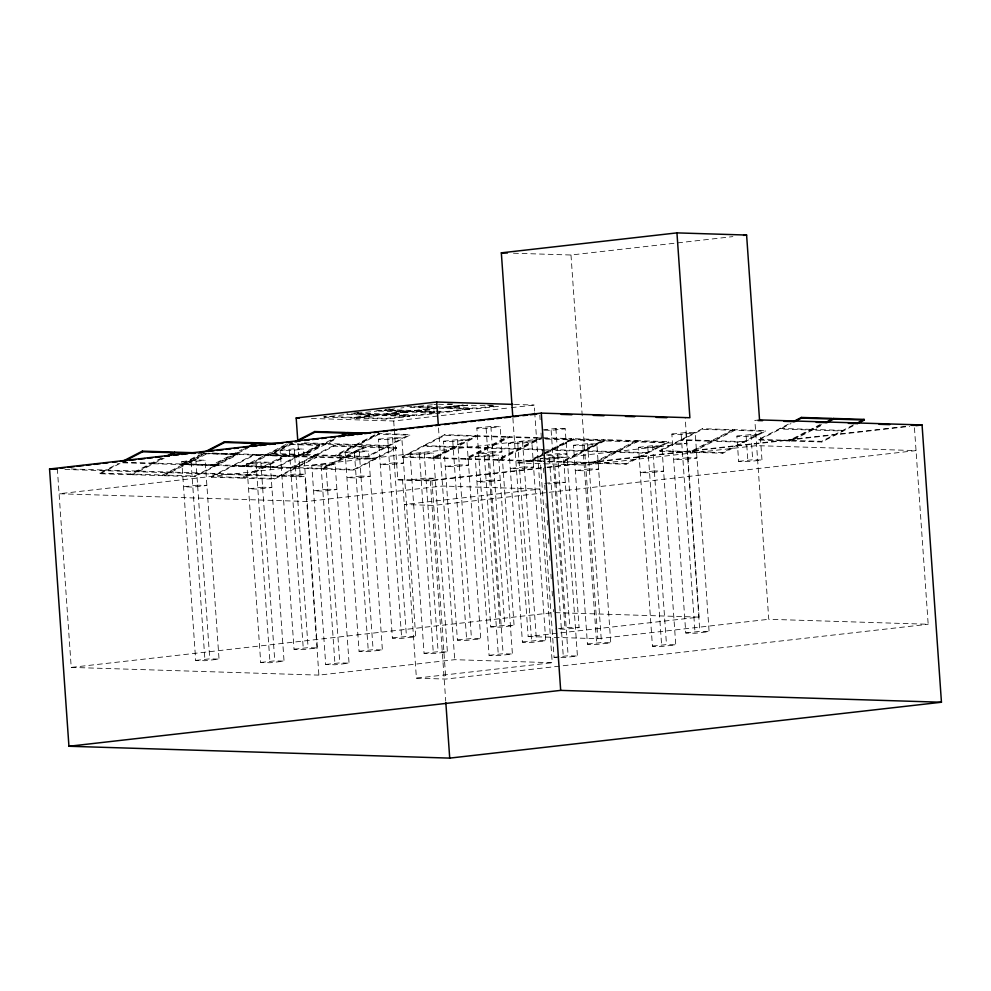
<?xml version="1.0" encoding="UTF-8"?>
<svg xmlns="http://www.w3.org/2000/svg" width="991" height="991" viewBox="0 0 991 991"><rect width="100%" height="100%" fill="white"/><g stroke="black" fill="none" stroke-linecap="round" stroke-linejoin="round"><path stroke-width="0.74" stroke-dasharray="4.96 3.72" d="M162.66 458.214L130.8 474.677L100.116 473.723L99.88 473.079L118.486 463.478M100.116 473.723L121.36 462.747M99.88 473.079L130.577 474.032L161.099 458.251M205.459 453.729L205.224 453.085L162.648 475.023L131.952 474.07L132.187 474.714L164.134 458.263M246.028 448.205L212.842 465.349L182.146 464.395L181.923 463.751L199.191 454.832M182.146 464.395L203.403 453.42M132.187 474.714L162.871 475.668L206.599 453.122L206.834 453.767L237.518 454.733L237.295 454.076L212.743 453.321M237.295 454.076L194.793 476.027L164.097 475.073L164.32 475.717L206.834 453.767M181.923 463.751L212.619 464.705L241.816 449.617M285.941 444.451L244.69 465.708L213.994 464.754L214.217 465.398L247.502 448.254M164.32 475.717L195.016 476.671L237.518 454.733M211.294 476.547L253.869 454.596L284.566 455.55L284.801 456.194L254.105 455.241L211.529 477.191L211.294 476.547L241.99 477.501L263.247 466.526L263.544 467.17L232.774 466.216M214.217 465.398L244.913 466.352L287.489 444.402M246.363 466.389L277.059 467.356L319.56 445.405L319.337 444.761L276.823 466.711L246.127 465.745L246.363 466.389L288.864 444.451M334.995 438.629L303.147 455.092L272.451 454.138L272.228 453.494L292.147 443.2M272.451 454.138L293.708 443.163M284.566 455.55L263.321 466.526L232.551 465.572L232.848 466.216M211.529 477.191L242.213 478.145L285.941 455.6L343.072 457.458L343.307 458.102L286.176 456.244L243.662 478.182L243.439 477.538L274.135 478.492L316.637 456.554L316.86 457.198L274.358 479.149L243.662 478.182M330.783 440.041L324.144 443.473L324.391 444.117L301.351 443.398M272.228 453.494L302.912 454.448L324.168 443.473L301.128 442.754M374.908 434.876L334.983 455.439L304.287 454.485L304.522 455.129L336.469 438.679M333.633 445.529L291.057 467.479L291.28 468.124L333.868 446.185L364.552 447.139L364.329 446.495L333.633 445.529L333.868 446.185M304.522 455.129L335.218 456.083L378.946 433.538L409.63 434.492L409.865 435.148L367.351 457.086L336.667 456.133L336.432 455.488L367.128 456.442L409.63 434.492M356.537 445.12L356.24 444.476L325.543 443.51L325.766 444.154L356.537 445.12L377.794 434.145M336.667 456.133L379.169 434.182L409.865 435.148M396.4 447.486L353.898 469.437L323.202 468.483L323.425 469.127L354.121 470.081L396.623 448.13L396.4 447.486L365.704 446.532L321.976 469.077L264.919 467.219L264.696 466.575L321.753 468.433L364.329 446.495M323.425 469.127L365.939 447.176L396.623 448.13M402.235 456.628L444.724 434.677L475.42 435.631L475.643 436.275L444.947 435.322L402.47 457.272L402.235 456.628L432.931 457.582L475.42 435.631M402.47 457.272L433.166 458.226L476.968 435.681L507.665 436.635L507.887 437.279L477.191 436.325L434.715 458.276L434.479 457.631L455.736 446.656L486.432 447.61L486.655 448.254L455.934 447.3L455.711 446.656M434.479 457.631L465.175 458.585L507.665 436.635M434.715 458.276L465.398 459.229L509.126 436.684L539.822 437.638L540.058 438.282L509.362 437.328L466.773 459.267L466.55 458.622L497.247 459.576L539.822 437.638M466.773 459.267L497.47 460.22L541.197 437.675L541.433 438.332L498.919 460.27L498.696 459.626L529.392 460.58L542.672 453.729M543.997 453.036L571.894 438.641L572.117 439.286L544.232 453.68M498.919 460.27L529.615 461.224L542.895 454.374M541.928 461.608L531.188 461.273L530.965 460.629L542.919 454.46M544.245 453.767L573.442 438.679L604.138 439.645L604.361 440.289L561.885 462.227L543.464 461.657M531.188 461.273L573.665 439.335L604.361 440.289M530.965 460.629L561.649 461.583L604.138 439.645M584.356 450.657L605.612 439.682L636.309 440.636L636.532 441.28L605.835 440.326L563.26 462.277L563.024 461.633L593.72 462.586L636.309 440.636M563.26 462.277L593.956 463.231L637.684 440.685L668.368 441.639L668.603 442.283L626.089 464.234L595.405 463.28L595.17 462.624L625.866 463.59L668.368 441.639M595.405 463.28L637.907 441.329L668.603 442.283M659.771 450.632L702.346 428.694L733.043 429.648L733.266 430.292L702.569 429.338L659.994 451.277L659.771 450.632L690.454 451.586L711.711 440.623L712.009 441.268L681.251 440.314L681.015 439.657L711.786 440.623L733.043 429.648M659.994 451.277L690.69 452.243L734.418 429.685L765.114 430.651L765.337 431.296L722.823 453.234L692.139 452.28L691.904 451.636L722.6 452.59L765.114 430.651M692.139 452.28L734.641 430.342L765.337 431.296M821.477 424.606L789.703 440.983L759.007 440.029L758.772 439.385L789.406 423.615M759.007 440.029L790.954 423.578M758.772 439.385L789.468 440.338L820.09 424.569M853.499 424.879L821.613 441.342L790.917 440.388L791.152 441.032L823.025 424.569M791.152 441.032L821.836 441.986L855.047 424.842M385.474 409.37L390.058 408.763M394.703 408.849L384 410.262L414.696 411.228L437.638 408.181M400.822 408.032L403.882 407.635M388.546 409.717L414.634 410.522L434.516 407.883M434.566 411.847L416.146 411.265L416.084 410.571L434.442 408.131M416.146 411.265L437.551 408.428M436.04 411.191L446.78 411.525L469.722 408.478L469.771 409.184L446.842 412.219L436.102 411.884M353.948 413.012L358.544 412.479M377.608 414.684L354.642 417.372L323.958 416.418L324.007 417.124L346.974 414.436L377.658 415.39L377.608 414.684L346.912 413.73L346.974 414.436M357.057 413.358L376.964 411.03M356.091 417.422L379.058 414.733L409.754 415.687L409.803 416.393L386.837 419.082L356.141 418.115L356.091 417.422L386.787 418.375L409.754 415.687M357.02 413.111L384.644 413.965L407.611 411.277L407.66 411.983L384.694 414.672L353.998 413.718M439.756 412.281L439.806 412.974L416.839 415.663L386.143 414.709L386.094 414.015L409.06 411.327L435.148 412.132M324.007 417.124L354.691 418.078L377.658 415.39M356.141 418.115L379.107 415.44L409.803 416.393M386.143 414.709L409.11 412.021L439.806 412.974M386.094 414.015L416.79 414.969L436.684 412.64M432.373 404.737L414.003 406.855L413.953 406.161M433.897 404.551L436.969 404.204M418.549 406.298L444.637 407.115L463.02 404.985M493.667 405.963L469.102 405.195L446.136 407.858L446.086 407.165L464.469 405.034L467.653 405.158L444.686 407.809L444.637 407.115M446.086 407.165L476.782 408.119L493.629 406.161M406.88 406.533L476.832 408.812L499.798 406.161M513.449 253.213L570.989 255.009L732.869 236.614M311.422 418.45L393.7 421.014L509.77 407.821M511.294 407.648L534.199 405.046L534.632 411.154M181.787 461.583L195.846 459.985L205.125 460.27L219.036 659.126L204.988 660.724L195.698 660.427L181.787 461.583L191.077 461.868L205.125 460.27M280.143 450.397L294.191 448.812L303.481 449.096L317.38 647.953L303.333 649.551L294.042 649.254L280.143 450.397L289.422 450.694L303.481 449.096M378.488 439.224L392.535 437.626L401.826 437.923L415.725 636.767L401.677 638.365L392.386 638.08L378.488 439.224L387.778 439.521L401.826 437.923M476.832 428.05L490.879 426.452L500.17 426.749L514.081 625.594L500.021 627.192L490.743 626.907L476.832 428.05L486.123 428.335L500.17 426.749M246.796 463.602L260.856 462.004L270.134 462.301L284.045 661.146L269.998 662.744L260.707 662.459L246.796 463.602L256.087 463.887L270.134 462.301M345.153 452.429L359.2 450.831L368.491 451.116L382.39 649.972L368.342 651.57L359.052 651.285L345.153 452.429L354.431 452.714L368.491 451.116M443.497 441.255L457.545 439.657L466.835 439.942L480.734 638.799L466.687 640.397L457.408 640.099L443.497 441.255L452.788 441.54L466.835 439.942M565.18 428.769L555.889 428.484L541.842 430.069L551.132 430.367L565.18 428.769L579.091 627.625L565.043 629.223L555.753 628.926M541.47 438.939L59.088 493.753L306.752 501.471L442.556 486.036L540.083 489.071L404.266 504.506L433.674 505.422L916.043 450.608L756.616 445.64L585.681 465.064L516.026 462.896L545.025 459.601M311.806 465.621L325.866 464.036L335.144 464.321L349.055 663.177L335.008 664.775L325.717 664.478L311.806 465.621L321.096 465.919L335.144 464.321M410.163 454.448L424.21 452.85L433.501 453.147L447.399 651.991L433.352 653.589L424.061 653.304L410.163 454.448L419.441 454.745L433.501 453.147M508.507 443.274L522.554 441.676L531.845 441.961L545.744 640.818L531.696 642.416L522.418 642.131L508.507 443.274L517.798 443.559L531.845 441.961M759.54 419.899L754.857 420.432L768.756 619.288L928.183 624.256L914.284 425.399M281.902 475.606L295.95 474.008L305.24 474.305L291.193 475.903M475.172 456.479L489.22 454.881L498.51 455.166L512.409 654.023L498.362 655.621L489.071 655.324L475.172 456.479L484.45 456.764L498.51 455.166M573.516 445.293L587.564 443.695L596.855 443.993L610.753 642.849L596.706 644.435L587.428 644.15L573.516 445.293L582.807 445.591L596.855 443.993M671.861 434.12L685.921 432.522L695.199 432.819L709.11 631.663L695.063 633.261L685.772 632.976L671.861 434.12L681.151 434.417L695.199 432.819M64.935 469.461L300.298 476.795L304.98 476.262L318.891 675.119L454.708 659.684L552.222 662.719L534.731 412.69M546.413 454.968L557.66 453.68L566.939 453.977L552.891 455.575L543.613 455.278M540.182 458.499L554.229 456.901L563.52 457.185L577.419 656.042L563.371 657.64L554.08 657.355L540.182 458.499L542.833 458.585M638.526 447.325L652.573 445.727L661.864 446.012L675.763 644.868L661.715 646.466L652.437 646.182L638.526 447.325L647.817 447.61L661.864 446.012M736.87 436.151L750.93 434.554L760.208 434.838L761.98 460.047L747.92 461.645L738.642 461.348L736.87 436.151L746.161 436.436L760.208 434.838M544.158 458.622L563.52 457.185M546.549 459.428L686.961 443.473L544.53 439.038M394.232 428.558L397.812 479.83L431.915 480.214L545.595 467.294M411.922 479.656L425.969 478.058L435.26 478.356L421.212 479.941M547.131 467.12L908.14 426.093M397.812 479.83L430.317 480.846L545.57 467.74M547.106 467.566L909.763 426.353M544.753 483.385L555.988 482.109L565.279 482.394L548.58 483.905M738.642 461.348L752.689 459.762L761.98 460.047M57.329 468.557L71.228 667.401L553.61 612.587L553.387 609.515M195.698 660.427L209.745 658.842L219.036 659.126M294.042 649.254L308.09 647.656L317.38 647.953M392.386 638.08L406.446 636.482L415.725 636.767M490.743 626.907L504.791 625.309L514.081 625.594M260.707 662.459L274.755 660.861L284.045 661.146M359.052 651.285L373.099 649.687L382.39 649.972M457.408 640.099L471.456 638.514L480.734 638.799M558.565 628.604L569.8 627.328L579.091 627.625M512.892 418.103L528.166 636.544L699.101 617.12L685.202 418.264M325.717 664.478L339.764 662.88L349.055 663.177M424.061 653.304L438.109 651.706L447.399 651.991M522.418 642.131L536.465 640.533L545.744 640.818M528.166 636.544L597.821 638.712L768.756 619.288M489.071 655.324L503.118 653.726L512.409 654.023M587.428 644.15L601.475 642.552L610.753 642.849M685.772 632.976L699.819 631.378L709.11 631.663M554.08 657.355L568.14 655.757L577.419 656.042M652.437 646.182L666.485 644.584L675.763 644.868M402.495 479.297L416.406 678.154L552.222 662.719M416.406 678.154L445.814 679.07L928.183 624.256M514.391 404.427L534.199 405.046M447.659 403.832L453.791 404.031M487.473 405.071L493.617 405.269M438.505 404.254L453.841 404.724M410.014 407.326L434.566 408.081M469.771 409.184L439.087 408.23L439.025 407.524M416.084 410.571L434.504 411.141M376.914 410.324L407.611 411.277M378.5 411.067L407.66 411.983M810.799 429.363L780.028 428.409L780.326 429.053L811.022 430.02L810.799 429.363L810.948 430.007M542.734 437.725L571.894 438.641M544.493 438.418L572.117 439.286M518.566 448.613L487.807 447.647L488.105 448.304L518.801 449.257L518.566 448.613L518.727 449.257M541.433 449.319L519.953 448.65L520.176 449.295L550.872 450.248L542.969 449.369M615.052 451.611L584.281 450.657L584.579 451.301L615.275 452.255L615.052 451.611L615.2 452.255M288.641 443.807L319.337 444.761M290.4 444.501L319.56 445.405M212.359 453.06L233.864 453.729L234.099 454.374L203.378 453.42M266.009 454.733L235.239 453.779L235.548 454.423L266.232 455.377L265.935 454.733M197.779 453.494L202.387 453.63M122.673 462.153L151.834 463.057M122.872 462.797L152.057 463.701L151.809 463.057M153.432 463.738L184.202 464.705L183.905 464.061L153.209 463.094L153.432 463.738L153.283 463.107M71.179 468.978L304.98 476.262M555.133 612.636L699.101 617.12M71.228 667.401L318.891 675.119M821.613 441.342L821.836 441.986M789.468 440.338L789.703 440.983M734.418 429.685L734.641 430.342M722.6 452.59L722.823 453.234M702.346 428.694L702.569 429.338M690.454 451.586L690.69 452.243M681.09 439.67L681.325 440.314M637.684 440.685L637.907 441.329M625.866 463.59L626.089 464.234M605.612 439.682L605.835 440.326M593.72 462.586L593.956 463.231M573.442 438.679L573.665 439.335M561.649 461.583L561.885 462.227M529.392 460.58L529.615 461.224M509.126 436.684L509.362 437.328M497.247 459.576L497.47 460.22M486.408 447.61L486.631 448.254M476.968 435.681L477.191 436.325M465.175 458.585L465.398 459.229M444.724 434.677L444.947 435.322M432.931 457.582L433.166 458.226M378.946 433.538L379.169 434.182M365.704 446.532L365.939 447.176M367.128 456.442L367.351 457.086M353.898 469.437L354.121 470.081M343.01 457.458L343.233 458.102M334.983 455.439L335.218 456.083M325.618 443.522L325.841 444.166M321.753 468.433L321.976 469.077M312.314 456.504L312.611 457.148M302.912 454.448L303.147 455.092M295.38 467.529L295.615 468.173M285.941 455.6L286.176 456.244M276.823 466.711L277.059 467.356M274.135 478.492L274.358 479.149M253.869 454.596L254.105 455.241M244.69 465.708L244.913 466.352M241.99 477.501L242.213 478.145M212.619 464.705L212.842 465.349M194.793 476.027L195.016 476.671M162.648 475.023L162.871 475.668M130.577 474.032L130.8 474.677M446.78 411.525L446.842 412.219M414.634 410.522L414.696 411.228M416.79 414.969L416.839 415.663M409.06 411.327L409.11 412.021M386.787 418.375L386.837 419.082M384.644 413.965L384.694 414.672M379.058 414.733L379.107 415.44M354.642 417.372L354.691 418.078M476.782 408.119L476.832 408.812M750.93 434.554L752.689 459.762M746.161 436.436L747.92 461.645M685.921 432.522L699.819 631.378M681.151 434.417L695.063 633.261M652.573 445.727L666.485 644.584M647.817 447.61L661.715 646.466M587.564 443.695L601.475 642.552M570.989 255.009L597.821 638.712M582.807 445.591L596.706 644.435M555.889 428.484L569.8 627.328M554.229 456.901L568.14 655.757M551.132 430.367L565.043 629.223M549.472 458.783L563.371 657.64M539.81 415.217L540.12 419.664M541.049 433.017L541.359 437.465M542.213 449.703L542.535 454.312M543.502 468.136L543.824 472.744M544.691 485.045L545.013 489.653M545.979 503.49L546.301 508.098M547.156 520.386L547.478 524.995M548.444 538.831L548.766 543.44M549.633 555.728L549.955 560.336M550.922 574.173L551.244 578.781M552.098 591.082L552.532 597.226M522.554 441.676L536.465 640.533M517.798 443.559L531.696 642.416M490.879 426.452L504.791 625.309M489.22 454.881L503.118 653.726M486.123 428.335L500.021 627.192M484.45 456.764L498.362 655.621M457.545 439.657L471.456 638.514M452.788 441.54L466.687 640.397M438.505 427.988L454.708 659.684M431.915 480.214L445.814 679.07M430.317 480.846L445.727 701.12M424.21 452.85L438.109 651.706M419.441 454.745L433.352 653.589M393.7 421.014L394.121 427.047M392.535 437.626L406.446 636.482M387.778 439.521L401.677 638.365M359.2 450.831L373.099 649.687M354.431 452.714L368.342 651.57M325.866 464.036L339.764 662.88M321.096 465.919L335.008 664.775M297.981 443.621L300.298 476.795M294.191 448.812L308.09 647.656M289.422 450.694L303.333 649.551M260.856 462.004L274.755 660.861M256.087 463.887L269.998 662.744M195.846 459.985L209.745 658.842M191.077 461.868L204.988 660.724M197.605 485.194L183.558 486.792L192.836 487.077L206.896 485.479L197.605 485.194M394.294 462.834L380.247 464.432L389.537 464.717L403.585 463.131L394.294 462.834M492.651 451.661L478.603 453.259L487.882 453.544L501.929 451.946L492.651 451.661M262.615 487.213L248.568 488.811L257.846 489.096L271.906 487.498L262.615 487.213M360.959 476.039L346.912 477.637L356.203 477.922L370.25 476.324L360.959 476.039M459.304 464.866L445.256 466.451L454.547 466.749L468.594 465.151L459.304 464.866M327.625 489.232L313.577 490.83L322.855 491.127L336.915 489.529L327.625 489.232M524.326 466.885L510.266 468.483L519.557 468.768L533.604 467.17L524.326 466.885M490.979 480.09L476.931 481.676L486.222 481.973L500.269 480.375L490.979 480.09M589.335 468.904L575.275 470.502L584.566 470.799L598.614 469.201L589.335 468.904M687.68 457.731L673.632 459.329L682.91 459.613L696.97 458.015L687.68 457.731M654.345 470.936L640.285 472.534L649.576 472.818L663.623 471.22L654.345 470.936M842.87 430.367L812.174 429.413L812.397 430.057L843.093 431.011L842.87 430.367M743.857 441.614L713.161 440.661L713.384 441.305L744.08 442.259L743.857 441.614M454.188 446.607L423.467 445.653L423.727 446.297L454.411 447.251L454.163 446.607M582.906 450.608L552.185 449.654L552.445 450.298L583.129 451.264L582.881 450.608M647.123 452.614L616.427 451.661L616.65 452.305L647.346 453.259L647.123 452.614M388.385 445.467L357.689 444.513L357.912 445.157L388.608 446.111L388.385 445.467M298.08 455.736L267.384 454.782L267.607 455.426L298.303 456.38L298.08 455.736M375.143 458.461L344.447 457.508L344.682 458.152L375.378 459.106L375.143 458.461M216.038 465.052L185.354 464.098L185.577 464.742L216.273 465.696L216.038 465.052"/><path stroke-width="1.49" d="M122.438 461.41L142.37 451.128L173.066 452.082L173.289 452.726L142.593 451.772L123.999 461.372M166.649 456.157L174.527 452.131L196.02 452.8M168.123 456.207L174.763 452.776L194.707 453.395M205.806 451.4L224.4 441.8L255.096 442.754L255.319 443.411L224.635 442.444L207.367 451.363M251.107 444.823L255.096 442.754M247.354 447.523L256.57 442.804L278.05 443.473M251.479 446.198L256.793 443.448L275.213 444.03M294.785 441.825L314.704 431.543L345.401 432.497L345.624 433.141L314.927 432.187L296.334 441.788M338.984 436.573L346.875 432.547L369.891 433.265M340.458 436.622L347.098 433.191L362.446 433.662M793.382 421.559L801.36 417.446L832.056 418.4L832.279 419.044L801.583 418.091L794.943 421.509M825.639 422.476L833.431 418.437L864.115 419.391L864.35 420.035L857.711 423.467M827.014 422.513L833.654 419.082L864.35 420.035M858.801 422.141L864.115 419.391M512.781 416.567L501.335 252.841L676.952 232.885L746.607 235.053L759.54 419.899L922.064 424.966L941.45 702.235L449.716 758.115L68.936 746.26L49.55 468.991L541.284 413.111L689.885 417.731L676.952 232.885M743.56 235.4L746.607 235.053M297.771 440.599L296.185 417.979L436.684 402.012L512.867 404.39M60.401 468.198L65.01 467.678M68.082 467.331L74.226 466.637M77.298 466.278L83.442 465.584M86.514 465.237L91.122 464.717M94.195 464.358L100.339 463.664M103.411 463.317L108.019 462.797M112.627 462.264L117.235 461.744M120.32 461.397L126.464 460.691M129.536 460.344L135.68 459.651M138.752 459.304L144.897 458.598M147.969 458.251L152.577 457.731M155.649 457.384L161.793 456.678M164.865 456.331L169.473 455.81M174.082 455.29L178.69 454.758M181.762 454.411L187.906 453.717M190.978 453.37L195.586 452.837M200.194 452.317L204.803 451.797M207.875 451.45L214.019 450.744M217.091 450.397L223.235 449.703M226.307 449.344L230.915 448.824M234 448.477L238.608 447.957M243.216 447.424L247.824 446.904M252.432 446.384L257.041 445.863M260.113 445.504L266.257 444.81M269.329 444.464L275.473 443.757M278.545 443.411L283.153 442.89M286.226 442.543L292.37 441.837M295.442 441.49L300.05 440.97M304.658 440.45L309.266 439.917M312.338 439.57L318.483 438.877M321.555 438.53L326.163 437.997M330.771 437.477L335.379 436.957M338.451 436.61L344.595 435.904M347.68 435.557L353.824 434.863M356.896 434.516L361.504 433.984M364.577 433.637L370.721 432.943M373.793 432.596L378.401 432.064M383.009 431.543L387.617 431.023M390.689 430.664L396.834 429.97M399.906 429.623L406.05 428.93M409.122 428.57L413.73 428.05M416.802 427.703L422.946 427.01M426.019 426.65L432.163 425.957M435.235 425.61L439.843 425.089M444.451 424.557L449.059 424.037M452.131 423.69L456.74 423.157M461.36 422.637L465.968 422.116M470.576 421.596L475.185 421.064M478.257 420.717L484.401 420.023M487.473 419.676L493.617 418.97M496.689 418.623L501.297 418.103M504.369 417.756L510.514 417.05M513.586 416.703L518.194 416.183M522.802 415.65L527.41 415.13M530.482 414.783L536.626 414.089M915.919 425.659L922.064 424.966M68.936 746.26L560.683 690.38L941.45 702.235M501.335 252.841L507.392 253.027M561.141 414.399L571.869 414.733M593.312 415.402L604.027 415.737M625.47 416.406L634.661 416.691M656.104 417.36L666.819 417.694M757.917 420.531L762.513 420.667M783.98 421.336L794.708 421.671M816.175 422.339L826.903 422.674M848.37 423.343L857.562 423.628M879.029 424.297L889.757 424.631M911.212 425.3L914.284 425.399M296.185 417.979L299.232 418.078M49.55 468.991L57.243 469.226M833.431 418.437L833.654 419.082M801.36 417.446L801.583 418.091M346.875 432.547L347.098 433.191M314.704 431.543L314.927 432.187M256.57 442.804L256.793 443.448M224.4 441.8L224.635 442.444M174.527 452.131L174.763 452.776M142.37 451.128L142.593 451.772M541.284 413.111L560.683 690.38M436.684 402.012L438.295 424.928M445.839 702.656L449.716 758.115"/></g></svg>
